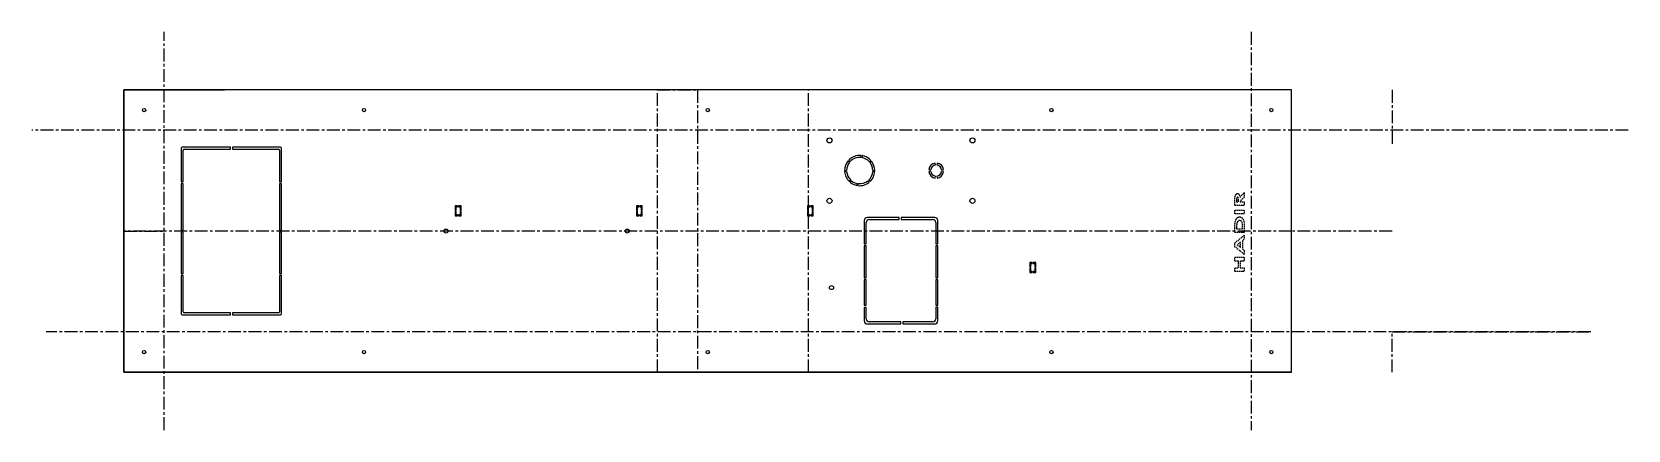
# Model space of a CAD drawing. Extents: x -771 to 814, y -197 to 198.
import ezdxf

# ---------------------------------------------------------------- set-up
doc = ezdxf.new("R2010")
doc.units = 0
doc.header["$MEASUREMENT"] = 0
doc.header["$PDSIZE"] = -1
doc.linetypes.add('CENTERX2', pattern=[20.32, 12.7, -2.54, 2.54, -2.54])
doc.linetypes.add('HIDDEN', pattern=[1.905, 1.27, -0.635])
doc.layers.get('0').update_dxf_attribs({"linetype": 'CONTINUOUS'})

msp = doc.modelspace()

# ---------------------------------------------------------------- linework, layer by layer
at = {"color": 7, "linetype": 'CENTERX2'}
for p, q in [((-640, -197.4), (-640, 197.5)), ((440, 197.5), (440, -197.4)), ((-150, -140), (-150, 140)), ((-150, 140), (-110, 140)), ((-110, 140), (-110, -140)), ((0, -140), (0, 140)), ((580, 140), (580, 84.9)), ((814.5, 100), (-771.4, 100)), ((480, 0), (-680, 0)), ((-680, 0), (-640, 0)), ((480, 0), (440, 0)), ((580, 0), (480, 0)), ((777.4, -100), (-757.3, -100)), ((580, -140), (580, -100)), ((580, -140), (580, -100)), ((580, -100), (777.4, -100)), ((-680, -140), (-150, -140))]:
    msp.add_line(p, q, dxfattribs=at)
at = {"color": 7, "linetype": 'Continuous'}
for p, q in [((-680, -140), (-680, 140)), ((-680, 140), (-580, 140)), ((-680, 140), (-680, -140)), ((480, 140), (-680, 140)), ((480, 140), (-580, 140)), ((480, -140), (480, 140)), ((480, -140), (480, 140)), ((-623.2, 82.2), (-623.2, 49)), ((-574.3, 83.2), (-622.2, 83.2)), ((-621.2, 49), (-621.2, 80.2)), ((-620.2, 81.2), (-574.3, 81.2)), ((-574.3, 81.2), (-574.3, 83.2)), ((-524.4, 83.2), (-572.3, 83.2)), ((-572.3, 83.2), (-572.3, 81.2)), ((-572.3, 81.2), (-526.4, 81.2)), ((-525.4, 80.2), (-525.4, 49)), ((-523.4, 49), (-523.4, 82.2)), ((41, 68.3), (39.4, 69.6)), ((40.1, 70.3), (41.6, 68.9)), ((52.2, 72.9), (52.4, 74.9)), ((53.4, 74.8), (53.1, 72.8)), ((60.7, 68.7), (62.2, 70)), ((62.8, 69.2), (61.3, 68)), ((126.3, 65.5), (126, 67.4)), ((128, 67.4), (127.7, 65.5)), ((-623.2, 49), (-621.2, 49)), ((-525.4, 49), (-523.4, 49)), ((36, 60), (38, 60)), ((38, 59.1), (36, 59)), ((40.8, 49), (42.1, 50.5)), ((42.8, 49.9), (41.5, 48.4)), ((60.5, 48.4), (59.2, 49.9)), ((60.2, 50.8), (61.6, 49.4)), ((64, 60), (66, 60)), ((66, 59), (64, 59)), ((119.6, 61), (121.5, 60.7)), ((121.6, 59.3), (119.6, 59)), ((126, 52.6), (126.3, 54.5)), ((127.7, 54.5), (128, 52.6)), ((134.4, 59), (132.4, 59.3)), ((132.5, 60.7), (134.4, 61)), ((-621.2, 47), (-623.2, 47)), ((-623.2, 47), (-623.2, 1)), ((-621.2, 1), (-621.2, 47)), ((-523.4, 47), (-525.4, 47)), ((-525.4, 47), (-525.4, 1)), ((-523.4, 1), (-523.4, 47)), ((48.2, 45.3), (48.6, 47.2)), ((49.4, 47.1), (49.2, 45.1)), ((-350.9, 25), (-350.9, 20.5)), ((-348.5, 25), (-350.9, 25)), ((-350.9, 20.5), (-349.9, 20.5)), ((-349.9, 19.5), (-350.9, 19.5)), ((-350.9, 19.5), (-350.9, 15)), ((-349.9, 20.5), (-349.9, 24)), ((-349.9, 24), (-348.5, 24)), ((-349.9, 16), (-349.9, 19.5)), ((-348.5, 16), (-349.9, 16)), ((-348.5, 24), (-348.5, 25)), ((-348.5, 15), (-348.5, 16)), ((-347.5, 25), (-347.5, 24)), ((-345.1, 25), (-347.5, 25)), ((-347.5, 24), (-346.1, 24)), ((-346.1, 16), (-347.5, 16)), ((-347.5, 16), (-347.5, 15)), ((-346.1, 24), (-346.1, 20.5)), ((-346.1, 20.5), (-345.1, 20.5)), ((-345.1, 19.5), (-346.1, 19.5)), ((-346.1, 19.5), (-346.1, 16)), ((-345.1, 20.5), (-345.1, 25)), ((-345.1, 15), (-345.1, 19.5)), ((-170.9, 25), (-170.9, 20.5)), ((-168.5, 25), (-170.9, 25)), ((-170.9, 20.5), (-169.9, 20.5)), ((-169.9, 19.5), (-170.9, 19.5)), ((-170.9, 19.5), (-170.9, 15)), ((-169.9, 20.5), (-169.9, 24)), ((-169.9, 24), (-168.5, 24)), ((-169.9, 16), (-169.9, 19.5)), ((-168.5, 16), (-169.9, 16)), ((-168.5, 24), (-168.5, 25)), ((-168.5, 15), (-168.5, 16)), ((-167.5, 25), (-167.5, 24)), ((-165.1, 25), (-167.5, 25)), ((-167.5, 24), (-166.1, 24)), ((-166.1, 16), (-167.5, 16)), ((-167.5, 16), (-167.5, 15)), ((-166.1, 24), (-166.1, 20.5)), ((-166.1, 20.5), (-165.1, 20.5)), ((-165.1, 19.5), (-166.1, 19.5)), ((-166.1, 19.5), (-166.1, 16)), ((-165.1, 20.5), (-165.1, 25)), ((-165.1, 15), (-165.1, 19.5)), ((-0.9, 25), (-0.9, 20.5)), ((1.5, 25), (-0.9, 25)), ((-0.9, 20.5), (0.1, 20.5)), ((0.1, 19.5), (-0.9, 19.5)), ((-0.9, 19.5), (-0.9, 15)), ((0.1, 20.5), (0.1, 24)), ((0.1, 24), (1.5, 24)), ((0.1, 16), (0.1, 19.5)), ((1.5, 16), (0.1, 16)), ((1.5, 24), (1.5, 25)), ((1.5, 15), (1.5, 16)), ((2.5, 25), (2.5, 24)), ((4.9, 25), (2.5, 25)), ((2.5, 24), (3.9, 24)), ((3.9, 16), (2.5, 16)), ((2.5, 16), (2.5, 15)), ((3.9, 24), (3.9, 20.5)), ((3.9, 20.5), (4.9, 20.5)), ((4.9, 19.5), (3.9, 19.5)), ((3.9, 19.5), (3.9, 16)), ((4.9, 20.5), (4.9, 25)), ((4.9, 15), (4.9, 19.5)), ((-623.2, 1), (-621.2, 1)), ((-525.4, 1), (-523.4, 1)), ((-350.9, 15), (-348.5, 15)), ((-347.5, 15), (-345.1, 15)), ((-170.9, 15), (-168.5, 15)), ((-167.5, 15), (-165.1, 15)), ((-0.9, 15), (1.5, 15)), ((2.5, 15), (4.9, 15)), ((55.6, 10.5), (55.6, -12.5)), ((57.6, -12.5), (57.6, 8.5)), ((90.1, 13.5), (58.6, 13.5)), ((60.6, 11.5), (90.1, 11.5)), ((90.1, 11.5), (90.1, 13.5)), ((92.1, 13.5), (92.1, 11.5)), ((125.5, 13.5), (92.1, 13.5)), ((92.1, 11.5), (123.5, 11.5)), ((126.5, 8.5), (126.5, -12.5)), ((128.6, -12.5), (128.6, 10.5)), ((-621.2, -1), (-623.2, -1)), ((-623.2, -1), (-623.2, -42.1)), ((-621.2, -42.1), (-621.2, -1)), ((-525.4, -1), (-525.4, -42.1)), ((-523.4, -1), (-525.4, -1)), ((-523.4, -42.1), (-523.4, -1)), ((55.6, -12.5), (57.6, -12.5)), ((57.6, -14.5), (55.6, -14.5)), ((55.6, -14.5), (55.6, -46.4)), ((57.6, -46.4), (57.6, -14.5)), ((126.5, -12.5), (128.6, -12.5)), ((128.6, -14.5), (126.5, -14.5)), ((126.5, -14.5), (126.5, -46.4)), ((128.6, -46.4), (128.6, -14.5)), ((222.5, -31.1), (220.1, -31.1)), ((220.1, -31.1), (220.1, -35.6)), ((222.5, -32.1), (222.5, -31.1)), ((223.5, -31.1), (223.5, -32.1)), ((225.9, -31.1), (223.5, -31.1)), ((225.9, -35.6), (225.9, -31.1)), ((-623.2, -42.1), (-621.2, -42.1)), ((-621.2, -44.1), (-623.2, -44.1)), ((-623.2, -44.1), (-623.2, -82.2)), ((-621.2, -80.2), (-621.2, -44.1)), ((-525.4, -42.1), (-523.4, -42.1)), ((-523.4, -44.1), (-525.4, -44.1)), ((-525.4, -44.1), (-525.4, -80.2)), ((-523.4, -82.2), (-523.4, -44.1)), ((55.6, -46.4), (57.6, -46.4)), ((126.5, -46.4), (128.6, -46.4)), ((220.1, -35.6), (221.1, -35.6)), ((221.1, -36.6), (220.1, -36.6)), ((220.1, -36.6), (220.1, -41.1)), ((220.1, -41.1), (222.5, -41.1)), ((221.1, -35.6), (221.1, -32.1)), ((221.1, -32.1), (222.5, -32.1)), ((221.1, -40.1), (221.1, -36.6)), ((222.5, -40.1), (221.1, -40.1)), ((222.5, -41.1), (222.5, -40.1)), ((223.5, -32.1), (224.9, -32.1)), ((224.9, -40.1), (223.5, -40.1)), ((223.5, -40.1), (223.5, -41.1)), ((223.5, -41.1), (225.9, -41.1)), ((224.9, -32.1), (224.9, -35.6)), ((224.9, -35.6), (225.9, -35.6)), ((225.9, -36.6), (224.9, -36.6)), ((224.9, -36.6), (224.9, -40.1)), ((225.9, -41.1), (225.9, -36.6)), ((57.6, -48.4), (55.6, -48.4)), ((55.6, -48.4), (55.6, -73.4)), ((57.6, -73.4), (57.6, -48.4)), ((128.6, -48.4), (126.5, -48.4)), ((126.5, -48.4), (126.5, -73.4)), ((128.6, -73.4), (128.6, -48.4)), ((55.6, -73.4), (57.6, -73.4)), ((57.6, -75.9), (55.6, -75.9)), ((55.6, -75.9), (55.6, -89.1)), ((57.6, -87.1), (57.6, -75.9)), ((126.5, -73.4), (128.6, -73.4)), ((128.6, -75.4), (126.5, -75.4)), ((126.5, -75.4), (126.5, -87.1)), ((128.6, -89.1), (128.6, -75.4)), ((-622.2, -83.2), (-574.3, -83.2)), ((-574.3, -81.2), (-620.2, -81.2)), ((-574.3, -83.2), (-574.3, -81.2)), ((-526.4, -81.2), (-572.3, -81.2)), ((-572.3, -81.2), (-572.3, -83.2)), ((-572.3, -83.2), (-524.4, -83.2)), ((58.6, -92.1), (91.9, -92.1)), ((91.9, -90.1), (60.6, -90.1)), ((91.9, -92.1), (91.9, -90.1)), ((123.5, -90.1), (93.9, -90.1)), ((93.9, -90.1), (93.9, -92.1)), ((93.9, -92.1), (125.5, -92.1)), ((480, -140), (-680, -140)), ((-680, -140), (480, -140))]:
    msp.add_line(p, q, dxfattribs=at)
at = {"color": 7, "linetype": 'HIDDEN'}
for p, q in [((428.8, 33.5), (433.1, 38.1)), ((433.1, 34), (429, 29.6)), ((433.1, 38.1), (433.1, 34)), ((423.7, 25.5), (423.7, 29.5)), ((433.1, 25.5), (423.7, 25.5)), ((423.7, 20.8), (433.1, 20.8)), ((423.7, 17.1), (423.7, 20.8)), ((433.1, 17.1), (423.7, 17.1)), ((425.4, 30.2), (425.4, 29.1)), ((425.4, 29.1), (427.3, 29.1)), ((427.3, 29.1), (427.3, 30.3)), ((429, 29.6), (429, 29.1)), ((429, 29.1), (433.1, 29.1)), ((433.1, 29.1), (433.1, 25.5)), ((433.1, 20.8), (433.1, 17.1)), ((423.7, -1.5), (423.7, 3)), ((425.4, 3.5), (425.4, 2.1)), ((425.4, 2.1), (431.4, 2.1)), ((431.4, 2.1), (431.4, 3.9)), ((433.1, 3), (433.1, -1.5)), ((433.1, -1.5), (423.7, -1.5)), ((423.7, -11.8), (433.1, -4.2)), ((423.7, -15.5), (423.7, -11.8)), ((433.1, -23.1), (423.7, -15.5)), ((429.5, -10.9), (426.2, -13.6)), ((426.2, -13.6), (429.5, -16.3)), ((429.5, -16.3), (429.5, -10.9)), ((433.1, -8.1), (431.2, -9.6)), ((431.2, -9.6), (431.2, -17.7)), ((433.1, -4.2), (433.1, -8.1)), ((423.7, -29.7), (423.7, -26)), ((423.7, -26), (433.1, -26)), ((427.3, -29.7), (423.7, -29.7)), ((427.3, -36.4), (427.3, -29.7)), ((433.1, -29.7), (429, -29.7)), ((429, -29.7), (429, -36.4)), ((431.2, -17.7), (433.1, -19.2)), ((433.1, -19.2), (433.1, -23.1)), ((433.1, -26), (433.1, -29.7)), ((423.7, -36.4), (427.3, -36.4)), ((423.7, -40.1), (423.7, -36.4)), ((433.1, -40.1), (423.7, -40.1)), ((429, -36.4), (433.1, -36.4)), ((433.1, -36.4), (433.1, -40.1))]:
    msp.add_line(p, q, dxfattribs=at)
at = {"color": 7, "linetype": 'Continuous'}
for centre, radius in [((-660, 120), 1.65), ((-441.5, 120), 1.65), ((-100, 120), 1.65), ((241.5, 120), 1.65), ((460, 120), 1.65), ((21, 90), 2.5), ((163, 90), 2.5), ((21, 30), 2.5), ((163, 30), 2.5), ((-360, 0), 2), ((-180, 0), 2), ((23, -56.1), 2), ((-660, -120), 1.65), ((-441.5, -120), 1.65), ((-100, -120), 1.65), ((241.5, -120), 1.65), ((460, -120), 1.65)]:
    msp.add_circle(centre, radius, dxfattribs=at)
for centre, radius, start, end in [((-622.2, 82.2), 1, 90, 180), ((-620.2, 80.2), 1, 90, 180), ((-526.4, 80.2), 1, 360, 90), ((-524.4, 82.2), 1, 360, 90), ((51, 60), 15, 140.4122, 180), ((51, 60), 13, 140.4123, 180), ((51, 60), 15, 84.6094, 136.5918), ((51, 60), 13, 84.6094, 136.5919), ((51, 60), 13, 41.749, 80.789), ((51, 60), 15, 41.749, 80.789), ((51, 60), 13, 360, 37.9285), ((51, 60), 15, 0, 37.9286), ((127, 60), 7.5, 97.5128, 172.4872), ((127, 60), 5.5, 97.5128, 172.4872), ((127, 60), 5.5, 7.5128, 82.4872), ((127, 60), 7.5, 7.5128, 82.4872), ((51, 60), 15, 183.8204, 227.0535), ((51, 60), 13, 183.8709, 227.0535), ((51, 60), 15, 230.8739, 259.2494), ((51, 60), 13, 230.8739, 259.2494), ((51, 60), 15, 263.1155, 309.1261), ((51, 60), 13, 263.1155, 309.1261), ((51, 60), 13, 315, 355.5906), ((51, 60), 15, 314.9973, 356.1777), ((127, 60), 7.5, 187.7594, 262.4872), ((127, 60), 5.5, 187.7594, 262.4872), ((127, 60), 5.5, 277.5128, 352.2406), ((127, 60), 7.5, 277.5128, 352.2406), ((58.6, 10.5), 3, 90, 180), ((60.6, 8.5), 3, 90, 180), ((123.5, 8.5), 3, 0, 90), ((125.5, 10.5), 3, 0, 90), ((-622.2, -82.2), 1, 180, 270), ((-620.2, -80.2), 1, 180, 270), ((-526.4, -80.2), 1, 270, 0), ((-524.4, -82.2), 1, 270, 0), ((58.6, -89.1), 3, 180, 270), ((60.6, -87.1), 3, 180, 270), ((123.5, -87.1), 3, 270, 0), ((125.5, -89.1), 3, 270, 0)]:
    msp.add_arc(centre, radius, start, end, dxfattribs=at)
at = {"color": 7, "linetype": 'HIDDEN'}
for points, knots in [([(423.7, 29.5), (423.7, 29.6), (423.7, 29.9), (423.7, 30.3), (423.7, 30.6), (423.7, 31), (423.7, 31.3), (423.7, 31.7), (423.7, 32), (423.8, 32.3), (423.8, 32.5), (423.8, 32.8), (423.8, 33.1), (423.8, 33.3), (423.9, 33.5), (423.9, 33.7), (423.9, 33.9), (424, 34.2), (424, 34.5), (424.1, 34.8), (424.2, 35.1), (424.3, 35.4), (424.4, 35.7), (424.6, 35.9), (424.7, 36.1), (424.9, 36.4), (425, 36.6), (425.2, 36.7), (425.4, 36.9), (425.6, 37), (425.7, 37.1), (425.9, 37.2), (426.2, 37.2), (426.3, 37.2), (426.4, 37.2)], [0, 0, 0, 0, 0.045242, 0.088785, 0.130633, 0.170786, 0.209458, 0.246225, 0.281525, 0.31534, 0.347271, 0.377522, 0.406309, 0.433425, 0.458876, 0.482877, 0.505017, 0.525763, 0.564675, 0.602232, 0.638103, 0.672584, 0.705774, 0.737977, 0.76894, 0.798991, 0.827819, 0.854855, 0.880664, 0.905231, 0.929075, 0.952584, 0.975953, 1, 1, 1, 1]), ([(423.7, 29.5), (423.7, 29.6), (423.7, 29.9), (423.7, 30.3), (423.7, 30.6), (423.7, 31), (423.7, 31.3), (423.7, 31.7), (423.7, 32), (423.8, 32.3), (423.8, 32.5), (423.8, 32.8), (423.8, 33.1), (423.8, 33.3), (423.9, 33.5), (423.9, 33.7), (423.9, 33.9), (424, 34.2), (424, 34.5), (424.1, 34.8), (424.2, 35.1), (424.3, 35.4), (424.4, 35.7), (424.6, 35.9), (424.7, 36.1), (424.9, 36.4), (425, 36.6), (425.2, 36.7), (425.4, 36.9), (425.6, 37), (425.7, 37.1), (425.9, 37.2), (426.2, 37.2), (426.3, 37.2), (426.4, 37.2)], [0, 0, 0, 0, 0.045242, 0.088785, 0.130633, 0.170786, 0.209458, 0.246225, 0.281525, 0.31534, 0.347271, 0.377522, 0.406309, 0.433425, 0.458876, 0.482877, 0.505017, 0.525763, 0.564675, 0.602232, 0.638103, 0.672584, 0.705774, 0.737977, 0.76894, 0.798991, 0.827819, 0.854855, 0.880664, 0.905231, 0.929075, 0.952584, 0.975953, 1, 1, 1, 1]), ([(426.3, 33.6), (426.3, 33.6), (426.2, 33.6), (426, 33.5), (425.9, 33.4), (425.8, 33.2), (425.7, 33), (425.6, 32.8), (425.5, 32.6), (425.5, 32.3), (425.5, 32.1), (425.4, 31.9), (425.4, 31.7), (425.4, 31.5), (425.4, 31.2), (425.4, 30.9), (425.4, 30.5), (425.4, 30.3), (425.4, 30.2)], [0, 0, 0, 0, 0.039737, 0.080518, 0.124723, 0.175845, 0.232509, 0.294592, 0.362685, 0.436941, 0.479707, 0.530321, 0.588782, 0.654664, 0.729452, 0.811677, 0.901855, 1, 1, 1, 1]), ([(426.3, 33.6), (426.3, 33.6), (426.2, 33.6), (426, 33.5), (425.9, 33.4), (425.8, 33.2), (425.7, 33), (425.6, 32.8), (425.5, 32.6), (425.5, 32.3), (425.5, 32.1), (425.4, 31.9), (425.4, 31.7), (425.4, 31.5), (425.4, 31.2), (425.4, 30.9), (425.4, 30.5), (425.4, 30.3), (425.4, 30.2)], [0, 0, 0, 0, 0.039737, 0.080518, 0.124723, 0.175845, 0.232509, 0.294592, 0.362685, 0.436941, 0.479707, 0.530321, 0.588782, 0.654664, 0.729452, 0.811677, 0.901855, 1, 1, 1, 1]), ([(427.3, 30.3), (427.3, 30.5), (427.3, 30.8), (427.3, 31.2), (427.3, 31.5), (427.3, 31.9), (427.2, 32.2), (427.2, 32.4), (427.1, 32.7), (427.1, 32.9), (427, 33), (427, 33.2), (426.9, 33.3), (426.8, 33.4), (426.7, 33.5), (426.6, 33.5), (426.5, 33.6), (426.4, 33.6), (426.3, 33.6)], [0, 0, 0, 0, 0.121322, 0.232901, 0.334814, 0.427073, 0.50922, 0.582502, 0.645914, 0.700288, 0.74794, 0.790931, 0.829853, 0.866268, 0.899993, 0.932868, 0.96542, 1, 1, 1, 1]), ([(427.3, 30.3), (427.3, 30.5), (427.3, 30.8), (427.3, 31.2), (427.3, 31.5), (427.3, 31.9), (427.2, 32.2), (427.2, 32.4), (427.1, 32.7), (427.1, 32.9), (427, 33), (427, 33.2), (426.9, 33.3), (426.8, 33.4), (426.7, 33.5), (426.6, 33.5), (426.5, 33.6), (426.4, 33.6), (426.3, 33.6)], [0, 0, 0, 0, 0.121322, 0.232901, 0.334814, 0.427073, 0.50922, 0.582502, 0.645914, 0.700288, 0.74794, 0.790931, 0.829853, 0.866268, 0.899993, 0.932868, 0.96542, 1, 1, 1, 1]), ([(426.4, 37.2), (426.4, 37.2), (426.6, 37.2), (426.8, 37.2), (427, 37.1), (427.2, 37), (427.4, 36.8), (427.6, 36.7), (427.7, 36.5), (427.9, 36.3), (428, 36), (428.2, 35.7), (428.3, 35.4), (428.4, 35.1), (428.5, 34.7), (428.6, 34.3), (428.7, 33.9), (428.8, 33.6), (428.8, 33.5)], [0, 0, 0, 0, 0.046157, 0.091161, 0.135842, 0.181229, 0.228548, 0.277455, 0.3297, 0.385366, 0.445067, 0.50912, 0.577839, 0.651529, 0.730664, 0.814908, 0.904775, 1, 1, 1, 1]), ([(426.4, 37.2), (426.4, 37.2), (426.6, 37.2), (426.8, 37.2), (427, 37.1), (427.2, 37), (427.4, 36.8), (427.6, 36.7), (427.7, 36.5), (427.9, 36.3), (428, 36), (428.2, 35.7), (428.3, 35.4), (428.4, 35.1), (428.5, 34.7), (428.6, 34.3), (428.7, 33.9), (428.8, 33.6), (428.8, 33.5)], [0, 0, 0, 0, 0.046157, 0.091161, 0.135842, 0.181229, 0.228548, 0.277455, 0.3297, 0.385366, 0.445067, 0.50912, 0.577839, 0.651529, 0.730664, 0.814908, 0.904775, 1, 1, 1, 1]), ([(423.7, 3), (423.7, 3.1), (423.7, 3.5), (423.7, 4), (423.7, 4.5), (423.7, 5), (423.7, 5.4), (423.8, 5.9), (423.8, 6.3), (423.8, 6.7), (423.8, 7.1), (423.9, 7.4), (423.9, 7.8), (424, 8.1), (424, 8.5), (424.1, 8.8), (424.1, 9.1), (424.2, 9.4), (424.3, 9.8), (424.5, 10.3), (424.7, 10.8), (424.9, 11.2), (425.1, 11.6), (425.3, 12), (425.6, 12.4), (425.8, 12.8), (426.1, 13.1), (426.4, 13.4), (426.8, 13.6), (427.1, 13.8), (427.4, 13.9), (427.8, 14), (428.2, 14.1), (428.4, 14.1), (428.5, 14.1)], [0, 0, 0, 0, 0.039457, 0.077785, 0.114702, 0.150359, 0.184606, 0.217743, 0.249624, 0.280104, 0.309347, 0.337491, 0.364277, 0.389818, 0.413999, 0.437135, 0.459045, 0.479663, 0.519217, 0.557546, 0.594657, 0.630871, 0.666103, 0.700616, 0.734354, 0.767683, 0.800009, 0.830651, 0.860097, 0.888479, 0.916352, 0.943958, 0.971673, 1, 1, 1, 1]), ([(423.7, 3), (423.7, 3.1), (423.7, 3.5), (423.7, 4), (423.7, 4.5), (423.7, 5), (423.7, 5.4), (423.8, 5.9), (423.8, 6.3), (423.8, 6.7), (423.8, 7.1), (423.9, 7.4), (423.9, 7.8), (424, 8.1), (424, 8.5), (424.1, 8.8), (424.1, 9.1), (424.2, 9.4), (424.3, 9.8), (424.5, 10.3), (424.7, 10.8), (424.9, 11.2), (425.1, 11.6), (425.3, 12), (425.6, 12.4), (425.8, 12.8), (426.1, 13.1), (426.4, 13.4), (426.8, 13.6), (427.1, 13.8), (427.4, 13.9), (427.8, 14), (428.2, 14.1), (428.4, 14.1), (428.5, 14.1)], [0, 0, 0, 0, 0.039457, 0.077785, 0.114702, 0.150359, 0.184606, 0.217743, 0.249624, 0.280104, 0.309347, 0.337491, 0.364277, 0.389818, 0.413999, 0.437135, 0.459045, 0.479663, 0.519217, 0.557546, 0.594657, 0.630871, 0.666103, 0.700616, 0.734354, 0.767683, 0.800009, 0.830651, 0.860097, 0.888479, 0.916352, 0.943958, 0.971673, 1, 1, 1, 1]), ([(426.1, 8.7), (426.1, 8.6), (426, 8.5), (426, 8.2), (425.9, 8), (425.8, 7.7), (425.7, 7.5), (425.7, 7.2), (425.6, 6.9), (425.6, 6.6), (425.5, 6.2), (425.5, 5.9), (425.5, 5.5), (425.4, 5.1), (425.4, 4.7), (425.4, 4.3), (425.4, 3.9), (425.4, 3.6), (425.4, 3.5)], [0, 0, 0, 0, 0.043292, 0.088951, 0.136813, 0.187079, 0.239815, 0.295423, 0.353195, 0.414, 0.477414, 0.543563, 0.612752, 0.684338, 0.75905, 0.836554, 0.91686, 1, 1, 1, 1]), ([(426.1, 8.7), (426.1, 8.6), (426, 8.5), (426, 8.2), (425.9, 8), (425.8, 7.7), (425.7, 7.5), (425.7, 7.2), (425.6, 6.9), (425.6, 6.6), (425.5, 6.2), (425.5, 5.9), (425.5, 5.5), (425.4, 5.1), (425.4, 4.7), (425.4, 4.3), (425.4, 3.9), (425.4, 3.6), (425.4, 3.5)], [0, 0, 0, 0, 0.043292, 0.088951, 0.136813, 0.187079, 0.239815, 0.295423, 0.353195, 0.414, 0.477414, 0.543563, 0.612752, 0.684338, 0.75905, 0.836554, 0.91686, 1, 1, 1, 1]), ([(428.5, 10.5), (428.4, 10.5), (428.3, 10.5), (428.1, 10.5), (428, 10.4), (427.8, 10.4), (427.6, 10.3), (427.5, 10.2), (427.3, 10.1), (427.1, 10), (427, 9.9), (426.9, 9.8), (426.7, 9.6), (426.6, 9.5), (426.5, 9.3), (426.4, 9.1), (426.2, 8.9), (426.2, 8.8), (426.1, 8.7)], [0, 0, 0, 0, 0.059774, 0.117487, 0.174765, 0.231291, 0.287984, 0.344349, 0.401916, 0.460241, 0.519201, 0.580884, 0.644324, 0.709805, 0.777917, 0.849014, 0.922805, 1, 1, 1, 1]), ([(428.5, 10.5), (428.4, 10.5), (428.3, 10.5), (428.1, 10.5), (428, 10.4), (427.8, 10.4), (427.6, 10.3), (427.5, 10.2), (427.3, 10.1), (427.1, 10), (427, 9.9), (426.9, 9.8), (426.7, 9.6), (426.6, 9.5), (426.5, 9.3), (426.4, 9.1), (426.2, 8.9), (426.2, 8.8), (426.1, 8.7)], [0, 0, 0, 0, 0.059774, 0.117487, 0.174765, 0.231291, 0.287984, 0.344349, 0.401916, 0.460241, 0.519201, 0.580884, 0.644324, 0.709805, 0.777917, 0.849014, 0.922805, 1, 1, 1, 1]), ([(428.5, 14.1), (428.6, 14.1), (428.8, 14.1), (429.1, 14.1), (429.3, 14), (429.6, 13.9), (429.8, 13.8), (430.1, 13.7), (430.3, 13.5), (430.5, 13.4), (430.8, 13.2), (431, 12.9), (431.2, 12.7), (431.4, 12.5), (431.6, 12.2), (431.7, 11.9), (431.9, 11.6), (432.1, 11.2), (432.3, 10.6), (432.6, 9.9), (432.8, 9.1), (432.9, 8.6), (432.9, 8.2), (432.9, 8), (433, 7.7), (433, 7.5), (433, 7.2), (433, 6.9), (433, 6.6), (433.1, 6.3), (433.1, 5.9), (433.1, 5.6), (433.1, 5.2), (433.1, 4.8), (433.1, 4.4), (433.1, 3.9), (433.1, 3.5), (433.1, 3.2), (433.1, 3)], [0, 0, 0, 0, 0.020524, 0.040641, 0.060783, 0.081008, 0.101437, 0.122289, 0.143769, 0.165854, 0.188504, 0.211622, 0.235094, 0.259216, 0.284075, 0.309553, 0.33599, 0.363184, 0.418812, 0.475269, 0.532793, 0.591523, 0.607016, 0.623913, 0.642063, 0.661641, 0.682493, 0.704623, 0.728032, 0.752866, 0.779133, 0.806679, 0.83551, 0.865773, 0.897325, 0.930164, 0.964438, 1, 1, 1, 1]), ([(428.5, 14.1), (428.6, 14.1), (428.8, 14.1), (429.1, 14.1), (429.3, 14), (429.6, 13.9), (429.8, 13.8), (430.1, 13.7), (430.3, 13.5), (430.5, 13.4), (430.8, 13.2), (431, 12.9), (431.2, 12.7), (431.4, 12.5), (431.6, 12.2), (431.7, 11.9), (431.9, 11.6), (432.1, 11.2), (432.3, 10.6), (432.6, 9.9), (432.8, 9.1), (432.9, 8.6), (432.9, 8.2), (432.9, 8), (433, 7.7), (433, 7.5), (433, 7.2), (433, 6.9), (433, 6.6), (433.1, 6.3), (433.1, 5.9), (433.1, 5.6), (433.1, 5.2), (433.1, 4.8), (433.1, 4.4), (433.1, 3.9), (433.1, 3.5), (433.1, 3.2), (433.1, 3)], [0, 0, 0, 0, 0.020524, 0.040641, 0.060783, 0.081008, 0.101437, 0.122289, 0.143769, 0.165854, 0.188504, 0.211622, 0.235094, 0.259216, 0.284075, 0.309553, 0.33599, 0.363184, 0.418812, 0.475269, 0.532793, 0.591523, 0.607016, 0.623913, 0.642063, 0.661641, 0.682493, 0.704623, 0.728032, 0.752866, 0.779133, 0.806679, 0.83551, 0.865773, 0.897325, 0.930164, 0.964438, 1, 1, 1, 1]), ([(431.4, 3.9), (431.4, 4.1), (431.4, 4.6), (431.4, 5.2), (431.4, 5.7), (431.4, 6.2), (431.3, 6.7), (431.3, 7.1), (431.2, 7.4), (431.1, 7.8), (431.1, 8.1), (431, 8.3), (430.9, 8.6), (430.8, 8.9), (430.6, 9.1), (430.5, 9.3), (430.3, 9.5), (430.2, 9.7), (430, 9.9), (429.8, 10.1), (429.6, 10.2), (429.4, 10.3), (429.2, 10.4), (429, 10.4), (428.7, 10.5), (428.6, 10.5), (428.5, 10.5)], [0, 0, 0, 0, 0.080341, 0.155, 0.22398, 0.287572, 0.345073, 0.397286, 0.443946, 0.485249, 0.523129, 0.560111, 0.595777, 0.630341, 0.664261, 0.697242, 0.729764, 0.761993, 0.793256, 0.823628, 0.852899, 0.881926, 0.910664, 0.939724, 0.969542, 1, 1, 1, 1]), ([(431.4, 3.9), (431.4, 4.1), (431.4, 4.6), (431.4, 5.2), (431.4, 5.7), (431.4, 6.2), (431.3, 6.7), (431.3, 7.1), (431.2, 7.4), (431.1, 7.8), (431.1, 8.1), (431, 8.3), (430.9, 8.6), (430.8, 8.9), (430.6, 9.1), (430.5, 9.3), (430.3, 9.5), (430.2, 9.7), (430, 9.9), (429.8, 10.1), (429.6, 10.2), (429.4, 10.3), (429.2, 10.4), (429, 10.4), (428.7, 10.5), (428.6, 10.5), (428.5, 10.5)], [0, 0, 0, 0, 0.080341, 0.155, 0.22398, 0.287572, 0.345073, 0.397286, 0.443946, 0.485249, 0.523129, 0.560111, 0.595777, 0.630341, 0.664261, 0.697242, 0.729764, 0.761993, 0.793256, 0.823628, 0.852899, 0.881926, 0.910664, 0.939724, 0.969542, 1, 1, 1, 1])]:
    msp.add_open_spline(points, degree=3, knots=knots, dxfattribs=at)
at = {"color": 7, "linetype": 'Continuous'}
msp.add_point((0, 0), dxfattribs=at)

doc.saveas('drawing.dxf')
